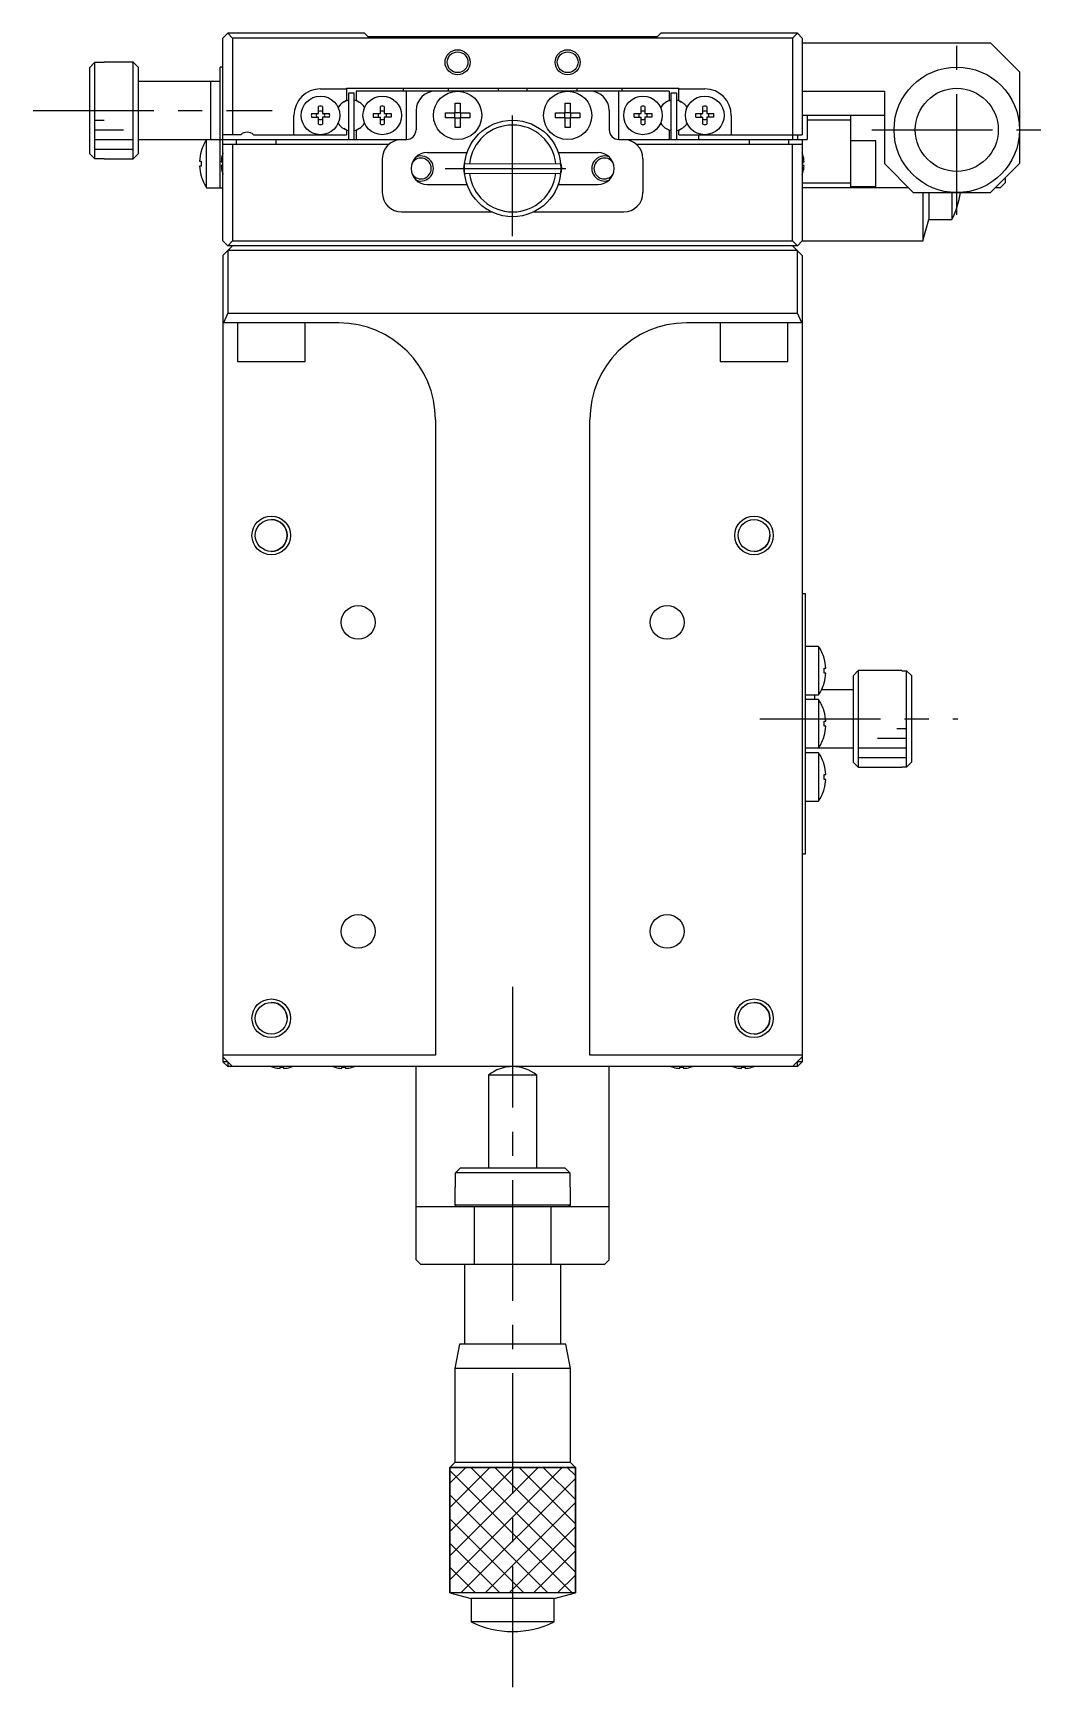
# Model space of a CAD drawing. Extents: x -406 to 351, y 22 to 590.
# Drawn here: x -113.8 to -9.3, y 417.7 to 590 of the extents above; entities that cross this region are included whole.
import ezdxf

# ---------------------------------------------------------------- set-up
doc = ezdxf.new("R2010")
doc.units = 0
doc.header["$LTSCALE"] = 10
doc.linetypes.add('CENTER', pattern=[2, 1.25, -0.25, 0.25, -0.25])
doc.linetypes.add('DASHED', pattern=[3.5, 2, -1.5])
doc.layers.get('0').update_dxf_attribs({"linetype": 'CONTINUOUS'})
doc.layers.add('CENTER', color=1, linetype='CENTER')

msp = doc.modelspace()

# ---------------------------------------------------------------- linework, layer by layer
at = {"color": 7, "linetype": 'CONTINUOUS'}
for p, q in [((-93.627214, 589.996032), (-94.127214, 589.496032)), ((-94.127214, 568.496032), (-94.127214, 589.496032)), ((-93.627214, 589.996032), (-93.127214, 589.496032)), ((-79.477214, 589.996032), (-93.627214, 589.996032)), ((-35.127214, 589.496032), (-93.127214, 589.496032)), ((-93.127214, 589.496032), (-93.127214, 579.496032)), ((-79.477214, 589.996032), (-79.127214, 589.646032)), ((-79.127214, 589.646032), (-49.127214, 589.646032)), ((-49.127214, 589.646032), (-48.777214, 589.996032)), ((-34.627214, 589.996032), (-48.777214, 589.996032)), ((-35.127214, 589.496032), (-34.627214, 589.996032)), ((-35.12721, 589.496032), (-35.12721, 578.996032)), ((-34.127214, 589.496032), (-34.627214, 589.996032)), ((-34.127214, 589.496032), (-34.127214, 579.496032)), ((-34.127214, 588.996032), (-14.627214, 588.996032)), ((-14.627214, 588.996032), (-11.627214, 585.996032)), ((-107.927214, 586.468168), (-107.427214, 586.970969)), ((-107.927214, 577.523896), (-107.927214, 586.468168)), ((-107.427214, 586.970969), (-107.427214, 577.021095)), ((-106.427214, 586.970969), (-107.427214, 586.970969)), ((-106.427214, 586.996032), (-106.427214, 586.970969)), ((-103.427214, 586.996032), (-106.427214, 586.996032)), ((-103.427214, 576.996032), (-103.427214, 586.996032)), ((-102.927214, 586.496032), (-103.427214, 586.996032)), ((-102.927214, 586.496032), (-102.927214, 577.496032)), ((-94.427214, 573.996032), (-94.427214, 586.496032)), ((-94.127214, 586.496032), (-94.427214, 586.496032)), ((-11.627214, 585.996032), (-11.627214, 576.496032)), ((-94.427214, 584.996032), (-102.927214, 584.996032)), ((-95.427214, 584.996032), (-95.427214, 578.996032)), ((-84.027214, 584.246032), (-81.327214, 584.246032)), ((-81.327214, 584.296032), (-46.927214, 584.296032)), ((-81.327214, 584.296032), (-81.327214, 583.040444)), ((-80.327214, 583.996032), (-80.327214, 583.040444)), ((-47.927214, 583.996032), (-80.327214, 583.996032)), ((-75.477214, 584.296032), (-75.477214, 583.996032)), ((-75.127214, 578.996032), (-75.127214, 583.996032)), ((-70.777214, 583.996032), (-70.777214, 584.296032)), ((-65.627214, 584.296032), (-65.627214, 583.996032)), ((-62.627214, 583.996032), (-62.627214, 584.296032)), ((-57.477214, 584.296032), (-57.477214, 583.996032)), ((-53.127214, 578.996032), (-53.127214, 583.996032)), ((-52.777214, 583.996032), (-52.777214, 584.296032)), ((-47.927214, 583.996032), (-47.927214, 583.040444)), ((-46.927214, 583.040444), (-46.927214, 584.296032)), ((-46.927214, 584.246032), (-44.227214, 584.246032)), ((-34.127214, 583.996032), (-25.627214, 583.996032)), ((-25.627214, 583.996032), (-25.627214, 576.496032)), ((-84.227214, 581.696032), (-84.227214, 582.424741)), ((-83.827214, 582.424741), (-83.827214, 581.696032)), ((-81.327214, 583.040444), (-81.620964, 582.870847)), ((-81.127214, 583.796032), (-81.127214, 578.996032)), ((-80.527214, 583.796032), (-81.127214, 583.796032)), ((-80.527214, 578.996032), (-80.527214, 583.796032)), ((-80.327214, 583.040444), (-80.033464, 582.870847)), ((-77.827214, 581.696032), (-77.827214, 582.424741)), ((-77.427214, 582.424741), (-77.427214, 581.696032)), ((-70.085535, 581.7577), (-70.079106, 582.756269)), ((-70.079106, 582.756269), (-69.559116, 582.752921)), ((-69.559116, 582.752921), (-69.565546, 581.754352)), ((-58.685535, 581.7577), (-58.679106, 582.756269)), ((-58.679106, 582.756269), (-58.159116, 582.752921)), ((-58.159116, 582.752921), (-58.165546, 581.754352)), ((-50.827214, 581.696032), (-50.827214, 582.424741)), ((-50.427214, 582.424741), (-50.427214, 581.696032)), ((-47.927214, 583.040444), (-48.220964, 582.870847)), ((-47.727214, 583.796032), (-47.727214, 578.996032)), ((-47.127214, 583.796032), (-47.727214, 583.796032)), ((-47.127214, 578.996032), (-47.127214, 583.796032)), ((-46.927214, 583.040444), (-46.633464, 582.870847)), ((-44.427214, 581.696032), (-44.427214, 582.424741)), ((-44.027214, 582.424741), (-44.027214, 581.696032)), ((-86.777214, 579.496032), (-86.777214, 581.496032)), ((-84.955923, 581.696032), (-84.227214, 581.696032)), ((-84.955923, 581.296032), (-84.227214, 581.296032)), ((-84.227214, 580.567323), (-84.227214, 581.296032)), ((-83.827214, 581.696032), (-83.098505, 581.696032)), ((-83.827214, 581.296032), (-83.827214, 580.567323)), ((-83.098505, 581.296032), (-83.827214, 581.296032)), ((-78.555923, 581.696032), (-77.827214, 581.696032)), ((-78.555923, 581.296032), (-77.827214, 581.296032)), ((-77.827214, 580.567323), (-77.827214, 581.296032)), ((-77.427214, 581.696032), (-76.698505, 581.696032)), ((-77.427214, 581.296032), (-77.427214, 580.567323)), ((-76.698505, 581.296032), (-77.427214, 581.296032)), ((-74.127214, 581.996032), (-74.127214, 579.996032)), ((-71.087452, 581.24414), (-71.084104, 581.76413)), ((-70.088883, 581.237711), (-71.087452, 581.244155)), ((-71.084104, 581.76413), (-70.085535, 581.7577)), ((-70.130257, 581.237978), (-70.126909, 581.757967)), ((-70.095312, 580.239142), (-70.088883, 581.237711)), ((-69.56916, 581.192989), (-70.089149, 581.196337)), ((-70.085268, 581.799074), (-69.565279, 581.795727)), ((-69.568893, 581.234363), (-69.575323, 580.235794)), ((-68.570325, 581.227934), (-69.568893, 581.234363)), ((-69.565546, 581.754352), (-68.566977, 581.747923)), ((-69.524171, 581.754086), (-69.527519, 581.234097)), ((-68.566977, 581.747923), (-68.570325, 581.227934)), ((-59.687452, 581.24414), (-59.684104, 581.76413)), ((-58.688883, 581.237711), (-59.687452, 581.244155)), ((-59.684104, 581.76413), (-58.685535, 581.7577)), ((-58.730257, 581.237978), (-58.726909, 581.757967)), ((-58.695312, 580.239142), (-58.688883, 581.237711)), ((-58.16916, 581.192989), (-58.689149, 581.196337)), ((-58.685268, 581.799074), (-58.165279, 581.795727)), ((-58.168893, 581.234363), (-58.175323, 580.235794)), ((-57.170325, 581.227934), (-58.168893, 581.234363)), ((-58.165546, 581.754352), (-57.166977, 581.747923)), ((-58.124171, 581.754086), (-58.127519, 581.234097)), ((-57.166977, 581.747923), (-57.170325, 581.227934)), ((-54.127214, 581.996032), (-54.127214, 579.996032)), ((-51.555923, 581.696032), (-50.827214, 581.696032)), ((-51.555923, 581.296032), (-50.827214, 581.296032)), ((-50.827214, 580.567323), (-50.827214, 581.296032)), ((-50.427214, 581.696032), (-49.698505, 581.696032)), ((-50.427214, 581.296032), (-50.427214, 580.567323)), ((-49.698505, 581.296032), (-50.427214, 581.296032)), ((-45.155923, 581.696032), (-44.427214, 581.696032)), ((-45.155923, 581.296032), (-44.427214, 581.296032)), ((-44.427214, 580.567323), (-44.427214, 581.296032)), ((-44.027214, 581.696032), (-43.298505, 581.696032)), ((-44.027214, 581.296032), (-44.027214, 580.567323)), ((-43.298505, 581.296032), (-44.027214, 581.296032)), ((-41.477214, 581.496032), (-41.477214, 579.496032)), ((-25.627214, 581.496031), (-34.127214, 581.496031)), ((-33.627214, 581.496032), (-33.627214, 578.996032)), ((-29.127214, 580.996032), (-33.627214, 580.996032)), ((-29.127214, 581.496032), (-29.127214, 573.996032)), ((-102.927214, 578.996032), (-75.127214, 578.996032)), ((-95.818872, 573.996032), (-95.818872, 578.996032)), ((-92.288652, 579.496032), (-94.127214, 579.496032)), ((-92.727214, 578.496032), (-92.727214, 578.996032)), ((-90.965776, 579.496032), (-81.327214, 579.496032)), ((-88.627214, 578.496032), (-88.627214, 578.996032)), ((-81.327214, 579.95162), (-81.620964, 580.121216)), ((-81.327214, 579.95162), (-81.327214, 579.496032)), ((-80.033464, 580.121216), (-80.327214, 579.95162)), ((-80.327214, 579.95162), (-80.327214, 578.996032)), ((-69.575323, 580.235794), (-70.095312, 580.239142)), ((-58.175323, 580.235794), (-58.695312, 580.239142)), ((-53.127214, 578.996032), (-33.627214, 578.996032)), ((-48.220964, 580.121216), (-47.927214, 579.95162)), ((-47.946981, 579.996032), (-48.004138, 579.996032)), ((-47.927214, 579.95162), (-47.927214, 578.996032)), ((-46.927214, 579.95162), (-46.633464, 580.121216)), ((-46.927214, 579.496032), (-46.927214, 579.95162)), ((-46.927214, 579.496032), (-34.127214, 579.496032)), ((-44.877215, 579.496032), (-44.877215, 578.996032)), ((-39.627214, 578.996032), (-39.627214, 578.496032)), ((-35.527214, 578.496032), (-35.527214, 578.996032)), ((-34.627208, 579.496032), (-34.627208, 578.996032)), ((-34.127214, 578.996032), (-34.127214, 568.496032)), ((-26.527214, 578.846032), (-29.127214, 578.846032)), ((-26.527214, 574.146032), (-26.527214, 578.846032)), ((-107.427214, 577.021095), (-107.927214, 577.523896)), ((-103.427214, 576.996032), (-102.927214, 577.496032)), ((-96.39665, 577.757965), (-96.389795, 577.754621)), ((-94.182946, 577.446032), (-94.182946, 577.424741)), ((-94.127214, 578.496032), (-76.95009, 578.496032)), ((-93.127214, 578.496032), (-93.127214, 568.496032)), ((-72.977214, 577.646032), (-68.847119, 577.646032)), ((-59.407309, 577.646032), (-55.277214, 577.646032)), ((-51.304338, 578.496032), (-34.127214, 578.496032)), ((-35.127214, 568.496032), (-35.127214, 578.496032)), ((-34.071482, 577.424741), (-34.071482, 577.446032)), ((-107.427214, 577.021095), (-106.427214, 577.021095)), ((-106.427214, 577.021095), (-106.427214, 576.996032)), ((-106.427214, 576.996032), (-103.427214, 576.996032)), ((-96.562167, 576.756032), (-96.389795, 576.756032)), ((-96.389795, 576.236032), (-96.562167, 576.236032)), ((-96.389795, 576.756032), (-96.389795, 576.236032)), ((-94.31469, 576.696032), (-94.182946, 576.696032)), ((-94.182946, 576.296032), (-94.31469, 576.296032)), ((-94.182946, 576.696032), (-94.182946, 576.296032)), ((-94.182946, 575.567323), (-94.182946, 575.546032)), ((-77.627214, 576.996032), (-77.627214, 573.496032)), ((-69.102585, 576.491696), (-59.152715, 576.500368)), ((-69.101714, 575.491696), (-59.151843, 575.500364)), ((-50.627214, 576.996032), (-50.627214, 573.496032)), ((-34.071482, 576.696032), (-33.939739, 576.696032)), ((-34.071482, 576.296032), (-34.071482, 576.696032)), ((-33.939739, 576.296032), (-34.071482, 576.296032)), ((-34.071482, 575.546032), (-34.071482, 575.567323)), ((-25.627214, 576.496032), (-22.627214, 573.496032)), ((-14.627214, 573.496032), (-11.627214, 576.496032)), ((-96.389795, 575.237442), (-96.39665, 575.234099)), ((-95.818872, 573.996032), (-94.127214, 573.996032)), ((-72.977214, 574.346032), (-68.847119, 574.346032)), ((-59.407309, 574.346032), (-55.277214, 574.346032)), ((-34.127214, 574.496032), (-29.127214, 574.496032)), ((-23.127214, 573.996032), (-34.127214, 573.996032)), ((-29.127214, 574.146032), (-26.527214, 574.146032)), ((-13.627214, 573.996032), (-14.127214, 573.996032)), ((-13.627214, 573.996032), (-13.127214, 574.496032)), ((-13.127214, 574.996032), (-13.127214, 574.496032)), ((-22.627214, 573.496032), (-14.627214, 573.496032)), ((-21.627207, 573.496032), (-21.627207, 568.496033)), ((-21.037719, 573.496032), (-21.037719, 570.696032)), ((-18.627208, 573.496032), (-18.627208, 570.696032)), ((-75.627214, 571.496032), (-66.306664, 571.496032)), ((-61.947765, 571.496032), (-52.627214, 571.496032)), ((-21.627207, 568.496033), (-21.037719, 570.696032)), ((-21.037719, 570.696032), (-18.627208, 570.696032)), ((-93.627214, 567.996032), (-94.127214, 568.496032)), ((-93.127214, 568.496032), (-93.627214, 567.996032)), ((-93.127214, 568.496032), (-35.127214, 568.496032)), ((-34.627214, 567.996032), (-35.127214, 568.496032)), ((-34.127214, 568.496032), (-34.627214, 567.996032)), ((-34.127214, 568.496033), (-21.627207, 568.496033)), ((-94.127214, 566.996032), (-93.127214, 567.996032)), ((-94.127214, 566.996032), (-94.127214, 483.496032)), ((-34.627214, 567.996032), (-93.627214, 567.996032)), ((-93.627214, 567.496032), (-93.627214, 560.996032)), ((-34.627214, 567.496032), (-93.627214, 567.496032)), ((-35.127214, 567.996032), (-34.127214, 566.996032)), ((-34.627214, 560.996032), (-34.627214, 567.496032)), ((-34.127214, 566.996032), (-34.127214, 483.496032)), ((-82.127214, 559.996032), (-94.127214, 559.996032)), ((-93.627214, 560.996032), (-94.08294, 559.996032)), ((-93.627214, 560.996032), (-34.627214, 560.996032)), ((-92.627214, 559.996032), (-92.627214, 555.996032)), ((-85.627214, 555.996032), (-85.627214, 559.996032)), ((-34.127214, 559.996032), (-46.127214, 559.996032)), ((-42.627214, 559.996032), (-42.627214, 555.996032)), ((-35.627214, 555.996032), (-35.627214, 559.996032)), ((-34.171488, 559.996032), (-34.627214, 560.996032)), ((-92.627214, 555.996032), (-85.627214, 555.996032)), ((-42.627214, 555.996032), (-35.627214, 555.996032)), ((-72.127214, 549.996032), (-72.127214, 484.195541)), ((-56.127214, 484.195541), (-56.127214, 549.996032)), ((-34.127214, 531.996032), (-33.827214, 531.996032)), ((-33.827214, 531.996032), (-33.827214, 504.996032)), ((-32.435557, 526.496032), (-33.827214, 526.496032)), ((-32.435557, 526.496032), (-32.435557, 521.496032)), ((-31.864633, 525.254621), (-31.857778, 525.257965)), ((-31.864633, 524.256032), (-31.692262, 524.256032)), ((-31.864633, 523.736032), (-31.864633, 524.256032)), ((-31.692262, 523.736032), (-31.864633, 523.736032)), ((-28.327214, 523.996032), (-28.827214, 523.496032)), ((-28.327214, 523.996032), (-28.327214, 513.996032)), ((-23.827214, 523.996032), (-28.327214, 523.996032)), ((-23.827214, 523.996032), (-23.827214, 523.980006)), ((-23.827214, 523.980006), (-23.327214, 523.980006)), ((-23.327214, 514.012057), (-23.327214, 523.980006)), ((-23.327214, 523.980006), (-22.827214, 523.478219)), ((-28.827214, 521.996032), (-32.146085, 521.996032)), ((-31.857778, 522.734099), (-31.864633, 522.737442)), ((-28.827214, 514.496032), (-28.827214, 523.496032)), ((-22.827214, 523.478219), (-22.827214, 514.513845)), ((-33.827214, 521.496032), (-32.435557, 521.496032)), ((-32.435557, 520.996032), (-33.827214, 520.996032)), ((-32.827214, 520.996032), (-32.827214, 521.496032)), ((-32.435557, 520.996032), (-32.435557, 515.996032)), ((-31.864633, 519.754621), (-31.857778, 519.757965)), ((-31.864633, 518.756032), (-31.692262, 518.756032)), ((-31.864633, 518.236032), (-31.864633, 518.756032)), ((-31.692262, 518.236032), (-31.864633, 518.236032)), ((-31.857778, 517.234099), (-31.864633, 517.237442)), ((-33.827214, 515.996032), (-28.827214, 515.996032)), ((-32.435557, 515.496032), (-33.827214, 515.496032)), ((-32.435557, 515.496032), (-32.435557, 510.496032)), ((-31.864633, 514.254621), (-31.857778, 514.257965)), ((-28.827214, 514.496032), (-28.327214, 513.996032)), ((-28.327214, 513.996032), (-23.827214, 513.996032)), ((-23.327214, 514.012057), (-23.827214, 514.012057)), ((-23.827214, 514.012057), (-23.827214, 513.996032)), ((-22.827214, 514.513845), (-23.327214, 514.012057)), ((-31.864633, 513.256032), (-31.692262, 513.256032)), ((-31.864633, 512.736032), (-31.864633, 513.256032)), ((-31.692262, 512.736032), (-31.864633, 512.736032)), ((-31.857778, 511.734099), (-31.864633, 511.737442)), ((-33.827214, 510.496032), (-32.435557, 510.496032)), ((-33.827214, 504.996032), (-34.127214, 504.996032)), ((-72.127214, 484.195541), (-94.127214, 484.195541)), ((-34.127214, 484.195541), (-56.127214, 484.195541)), ((-94.127214, 483.996032), (-93.127214, 482.996032)), ((-94.127214, 483.496032), (-93.627214, 482.996032)), ((-93.627214, 483.496032), (-94.127214, 483.496032)), ((-93.627214, 483.496032), (-93.627214, 482.996032)), ((-34.627214, 482.996032), (-93.627214, 482.996032)), ((-88.91583, 482.921888), (-88.913576, 482.92651)), ((-88.207214, 482.92651), (-87.847214, 482.92651)), ((-88.207214, 482.806173), (-88.207214, 482.92651)), ((-87.847214, 482.92651), (-87.847214, 482.806173)), ((-87.140853, 482.92651), (-87.138598, 482.921888)), ((-82.51583, 482.921888), (-82.513576, 482.92651)), ((-81.807214, 482.92651), (-81.447214, 482.92651)), ((-81.807214, 482.806173), (-81.807214, 482.92651)), ((-81.447214, 482.92651), (-81.447214, 482.806173)), ((-80.740853, 482.92651), (-80.738598, 482.921888)), ((-74.127214, 462.996032), (-74.127214, 482.996032)), ((-54.127212, 462.996032), (-54.127212, 482.996032)), ((-47.51583, 482.921888), (-47.513576, 482.92651)), ((-46.807214, 482.92651), (-46.447214, 482.92651)), ((-46.807214, 482.806173), (-46.807214, 482.92651)), ((-46.447214, 482.92651), (-46.447214, 482.806173)), ((-45.740853, 482.92651), (-45.738598, 482.921888)), ((-41.11583, 482.921888), (-41.113576, 482.92651)), ((-40.407214, 482.92651), (-40.047214, 482.92651)), ((-40.407214, 482.806173), (-40.407214, 482.92651)), ((-40.047214, 482.92651), (-40.047214, 482.806173)), ((-39.340853, 482.92651), (-39.338598, 482.921888)), ((-35.127214, 482.996032), (-34.127214, 483.996032)), ((-34.627214, 482.996032), (-34.627214, 483.496032)), ((-34.127214, 483.496032), (-34.627214, 483.496032)), ((-34.627214, 482.996032), (-34.127214, 483.496032)), ((-66.62721, 482.118523), (-66.62721, 472.496032)), ((-61.627218, 482.118523), (-66.62721, 482.118523)), ((-61.627218, 472.496032), (-61.627218, 482.118523)), ((-70.043294, 471.996032), (-69.535541, 472.496032)), ((-70.043294, 470.496032), (-70.043294, 471.996032)), ((-58.211134, 471.996032), (-70.043294, 471.996032)), ((-69.535541, 472.496032), (-58.718887, 472.496032)), ((-58.718887, 472.496032), (-58.211134, 471.996032)), ((-58.211134, 471.996032), (-58.211134, 470.496032)), ((-70.127214, 470.496032), (-70.043294, 470.496032)), ((-70.127214, 470.496032), (-70.127214, 468.696032)), ((-58.211134, 470.496032), (-58.127214, 470.496032)), ((-58.127214, 468.696032), (-58.127214, 470.496032)), ((-70.127214, 468.696032), (-58.127214, 468.696032)), ((-70.127214, 468.696032), (-69.927214, 468.496032)), ((-58.327214, 468.496032), (-58.127214, 468.696032)), ((-74.127214, 468.496032), (-54.127212, 468.496032)), ((-68.127214, 468.496032), (-68.127214, 462.496032)), ((-60.127214, 462.496032), (-60.127214, 468.496032)), ((-74.127214, 462.996032), (-73.627214, 462.496032)), ((-54.627214, 462.496032), (-73.627214, 462.496032)), ((-69.127214, 462.496032), (-69.127214, 454.246032)), ((-59.127214, 454.246032), (-59.127214, 462.496032)), ((-54.627214, 462.496032), (-54.127214, 462.996032)), ((-69.627211, 454.246032), (-70.12721, 451.746033)), ((-58.627217, 454.246032), (-69.627211, 454.246032)), ((-58.127218, 451.746033), (-58.627217, 454.246032)), ((-70.12721, 451.746033), (-70.12721, 441.996028)), ((-58.127218, 451.746033), (-70.12721, 451.746033)), ((-58.127218, 441.996028), (-58.127218, 451.746033)), ((-70.12721, 441.996028), (-70.627213, 441.496026)), ((-70.627213, 441.496026), (-70.627213, 428.496025)), ((-57.627215, 441.496026), (-70.627213, 441.496026)), ((-58.127218, 441.996028), (-70.12721, 441.996028)), ((-57.627215, 441.496026), (-58.127218, 441.996028)), ((-57.627215, 428.496025), (-57.627215, 441.496026)), ((-70.627213, 428.496025), (-68.427214, 427.906537)), ((-57.627215, 428.496025), (-70.627213, 428.496025)), ((-68.427214, 427.906537), (-68.427214, 425.496026)), ((-59.827214, 427.906537), (-68.427214, 427.906537)), ((-59.827214, 427.906537), (-57.627215, 428.496025)), ((-59.827214, 425.496026), (-59.827214, 427.906537)), ((-59.827214, 425.496026), (-68.427214, 425.496026))]:
    msp.add_line(p, q, dxfattribs=at)
at = {"color": 3, "linetype": 'CONTINUOUS'}
for p, q in [((-107.427214, 580.996032), (-106.427214, 580.996032)), ((-107.427214, 579.996032), (-104.427214, 579.996032)), ((-107.427214, 578.996032), (-103.427214, 578.996032)), ((-107.427214, 577.996032), (-103.427214, 577.996032)), ((-26.327214, 516.996032), (-23.327214, 516.996032)), ((-24.327214, 517.996032), (-23.327214, 517.996032)), ((-28.327214, 515.996032), (-23.327214, 515.996032)), ((-28.327214, 514.996032), (-23.327214, 514.996032)), ((-70.627213, 439.849544), (-68.980732, 441.496026)), ((-70.627213, 437.349544), (-66.480732, 441.496026)), ((-70.627213, 434.849544), (-63.980732, 441.496026)), ((-70.627213, 432.349544), (-61.480732, 441.496026)), ((-70.627213, 429.849544), (-58.980732, 441.496026)), ((-70.627213, 441.158399), (-57.964839, 428.496025)), ((-68.46484, 441.496026), (-57.627215, 430.658401)), ((-65.96484, 441.496026), (-57.627215, 433.158401)), ((-63.46484, 441.496026), (-57.627215, 435.658401)), ((-60.96484, 441.496026), (-57.627215, 438.158401)), ((-58.46484, 441.496026), (-57.627215, 440.658401)), ((-69.480733, 428.496025), (-57.627215, 440.349542)), ((-70.627213, 438.658399), (-60.464839, 428.496025)), ((-66.980733, 428.496025), (-57.627215, 437.849542)), ((-70.627213, 436.158399), (-62.964839, 428.496025)), ((-64.480733, 428.496025), (-57.627215, 435.349542)), ((-70.627213, 433.658399), (-65.464839, 428.496025)), ((-61.980733, 428.496025), (-57.627215, 432.849542)), ((-70.627213, 431.158399), (-67.964839, 428.496025)), ((-59.480733, 428.496025), (-57.627215, 430.349542)), ((-70.627213, 428.658399), (-70.464839, 428.496025))]:
    msp.add_line(p, q, dxfattribs=at)
at = {"color": 3, "linetype": 'DASHED'}
for p, q in [((-70.627213, 428.496025), (-70.627213, 441.496026)), ((-70.627213, 441.496026), (-57.627215, 441.496026)), ((-57.627215, 441.496026), (-57.627215, 428.496025)), ((-57.627215, 428.496025), (-70.627213, 428.496025))]:
    msp.add_line(p, q, dxfattribs=at)
at = {"color": 3, "linetype": 'CONTINUOUS'}
for centre, radius in [((-69.827214, 586.996032), 1.3), ((-58.427214, 586.996032), 1.3), ((-89.127214, 537.996032), 2), ((-39.127214, 537.996032), 2), ((-89.127214, 487.996032), 2), ((-39.127214, 487.996032), 2)]:
    msp.add_circle(centre, radius, dxfattribs=at)
at = {"color": 7, "linetype": 'CONTINUOUS'}
for centre, radius in [((-69.827214, 586.996032), 1.075), ((-58.427214, 586.996032), 1.075), ((-18.127214, 579.996032), 6.499999), ((-69.827214, 581.496032), 2.5), ((-58.427214, 581.496032), 2.5), ((-18.127214, 579.996032), 4.3), ((-84.027214, 581.496032), 2), ((-77.627214, 581.496032), 2), ((-50.627214, 581.496032), 2), ((-44.227214, 581.496032), 2), ((-64.127214, 575.996032), 5), ((-80.127214, 528.996032), 1.75), ((-48.127214, 528.996032), 1.75), ((-80.127214, 496.996032), 1.75), ((-48.127214, 496.996032), 1.75)]:
    msp.add_circle(centre, radius, dxfattribs=at)
at = {"color": 9, "linetype": 'CONTINUOUS'}
for centre in [(-89.127214, 537.996032), (-39.127214, 537.996032), (-89.127214, 487.996032), (-39.127214, 487.996032)]:
    msp.add_circle(centre, 1.65, dxfattribs=at)
at = {"color": 7, "linetype": 'CONTINUOUS'}
for centre, radius, start, end in [((-84.027214, 581.496032), 2.75, 90, 180), ((-72.127214, 581.996032), 2, 90, 180), ((-56.127214, 581.996032), 2, 0, 90), ((-44.227214, 581.496032), 2.75, 0, 90), ((-84.027214, 581.496032), 0.95, 77.846803, 102.153197), ((-80.712309, 581.381127), 1.75, 135, 148.118467), ((-80.827215, 581.496032), 1.5875, 100.893016, 149.566737), ((-80.827215, 581.496032), 1.5875, 59.999969, 79.10691), ((-80.827214, 581.496032), 1.5875, 45, 60), ((-80.827215, 581.496032), 1.5875, 30.433182, 45.000249), ((-80.942119, 581.381127), 1.75, 31.881533, 45), ((-77.627214, 581.496032), 0.95, 77.846803, 102.153197), ((-50.627214, 581.496032), 0.95, 77.846803, 102.153197), ((-47.312309, 581.381127), 1.75, 135, 148.118467), ((-47.427215, 581.496032), 1.5875, 100.893016, 149.566737), ((-47.427215, 581.496032), 1.5875, 59.999969, 79.10691), ((-47.427214, 581.496032), 1.5875, 45, 60), ((-47.427215, 581.496032), 1.5875, 30.433182, 45.000249), ((-47.542119, 581.381127), 1.75, 31.881533, 45), ((-44.227214, 581.496032), 0.95, 77.846803, 102.153197), ((-84.027214, 581.496032), 0.95, 167.846803, 192.153197), ((-84.027214, 581.496032), 0.435085, 152.633517, 207.366483), ((-84.027214, 581.496032), 0.435085, 62.633517, 117.366483), ((-84.027214, 581.496032), 0.435085, 242.633517, 297.366483), ((-84.027214, 581.496032), 0.95, 257.846803, 282.153197), ((-84.027214, 581.496032), 0.435085, 332.633517, 27.366483), ((-84.027214, 581.496032), 0.95, 347.846803, 12.153197), ((-80.712309, 581.610937), 1.75, 211.881533, 225), ((-80.827215, 581.496032), 1.5875, 210.433263, 224.999751), ((-80.827215, 581.496032), 1.5875, 315.000026, 329.566818), ((-80.942119, 581.610937), 1.75, 315, 328.118467), ((-77.627214, 581.496032), 0.95, 167.846803, 192.153197), ((-77.627214, 581.496032), 0.435085, 152.633517, 207.366483), ((-77.627214, 581.496032), 0.435085, 62.633517, 117.366483), ((-77.627214, 581.496032), 0.435085, 242.633517, 297.366483), ((-77.627214, 581.496032), 0.95, 257.846803, 282.153197), ((-77.627214, 581.496032), 0.435085, 332.633517, 27.366483), ((-77.627214, 581.496032), 0.95, 347.846803, 12.153197), ((-64.127214, 575.996032), 4.5, 6.429311, 173.67057), ((-50.627214, 581.496032), 0.95, 167.846803, 192.153197), ((-50.627214, 581.496032), 0.435085, 152.633517, 207.366483), ((-50.627214, 581.496032), 0.435085, 62.633517, 117.366483), ((-50.627214, 581.496032), 0.435085, 242.633517, 297.366483), ((-50.627214, 581.496032), 0.95, 257.846803, 282.153197), ((-50.627214, 581.496032), 0.435085, 332.633517, 27.366483), ((-50.627214, 581.496032), 0.95, 347.846803, 12.153197), ((-47.312309, 581.610937), 1.75, 211.881533, 225), ((-47.427215, 581.496032), 1.5875, 210.433263, 224.999751), ((-47.427215, 581.496032), 1.5875, 315.000026, 329.566818), ((-47.542119, 581.610937), 1.75, 315, 328.118467), ((-44.227214, 581.496032), 0.95, 167.846803, 192.153197), ((-44.227214, 581.496032), 0.435085, 152.633517, 207.366483), ((-44.227214, 581.496032), 0.435085, 62.633517, 117.366483), ((-44.227214, 581.496032), 0.435085, 242.633517, 297.366483), ((-44.227214, 581.496032), 0.95, 257.846803, 282.153197), ((-44.227214, 581.496032), 0.435085, 332.633517, 27.366483), ((-44.227214, 581.496032), 0.95, 347.846803, 12.153197), ((-92.077214, 576.496032), 4.5, 146.251011, 163.714157), ((-91.627214, 578.746032), 1, 48.590378, 131.409622), ((-80.827215, 581.496032), 1.5875, 225.000026, 259.106984), ((-80.827215, 581.496032), 1.5875, 280.89309, 300), ((-80.827214, 581.496032), 1.5875, 300, 315), ((-75.627214, 576.996032), 2, 90, 180), ((-75.127214, 579.996032), 1, 270, 0), ((-53.127214, 579.996032), 1, 180, 270), ((-52.627214, 576.996032), 2, 0, 90), ((-47.427215, 581.496032), 1.5875, 225.000026, 259.106984), ((-47.427215, 581.496032), 1.5875, 280.89309, 300), ((-47.427214, 581.496032), 1.5875, 300, 315), ((-92.077214, 576.496032), 4.492483, 163.73057, 176.682184), ((-91.127214, 576.496032), 3.193744, 163.094742, 176.40965), ((-91.127214, 576.496032), 3.2, 159.635865, 162.729995), ((-72.977214, 575.996032), 1.65, 90, 270), ((-73.627214, 575.996032), 1.075, 215.387235, 144.972134), ((-54.627214, 575.996032), 1.075, 35.027866, 324.612765), ((-55.277214, 575.996032), 1.65, 270, 90), ((-37.127214, 576.496032), 3.2, 17.270005, 20.364135), ((-37.127214, 576.496032), 3.193744, 3.59035, 16.905258), ((-92.077214, 576.496032), 4.492483, 183.317816, 196.26943), ((-91.127214, 576.496032), 3.193744, 183.59035, 196.905258), ((-91.127214, 576.496032), 3.2, 197.270005, 200.364135), ((-64.127214, 575.996032), 4.5, 186.429311, 353.67057), ((-37.127214, 576.496032), 3.2, 339.635865, 342.729995), ((-37.127214, 576.496032), 3.193744, 343.094742, 356.40965), ((-92.077214, 576.496032), 4.5, 196.285843, 213.748989), ((-75.627214, 573.496032), 2, 180, 270), ((-52.627214, 573.496032), 2, 270, 0), ((-27.372209, 574.996032), 9.745001, 333.816209, 351.213675), ((-82.127214, 549.996032), 10, 0, 90), ((-46.127214, 549.996032), 10, 90, 180), ((-89.127214, 537.996032), 1.65, 270, 90), ((-39.127214, 537.996032), 1.65, 270, 0), ((-36.177214, 523.996032), 4.5, 16.285843, 33.748989), ((-36.177214, 523.996032), 4.492483, 3.317816, 16.26943), ((-36.177214, 523.996032), 4.492483, 343.73057, 356.682184), ((-36.177214, 523.996032), 4.5, 326.251011, 343.714157), ((-36.177214, 518.496032), 4.5, 16.285843, 33.748989), ((-36.177214, 518.496032), 4.492483, 3.317816, 16.26943), ((-36.177214, 518.496032), 4.5, 326.251011, 343.714157), ((-36.177214, 518.496032), 4.492483, 343.73057, 356.682184), ((-36.177214, 512.996032), 4.5, 16.285843, 33.748989), ((-36.177214, 512.996032), 4.492483, 3.317816, 16.26943), ((-36.177214, 512.996032), 4.5, 326.251011, 343.714157), ((-36.177214, 512.996032), 4.492483, 343.73057, 356.682184), ((-89.127214, 487.996032), 1.65, 0, 90), ((-39.127214, 487.996032), 1.65, 270, 90), ((-88.027214, 485.996032), 3.2, 249.635865, 253.877467), ((-88.027214, 485.996032), 3.194933, 253.893288, 266.770291), ((-88.027214, 485.996032), 3.194933, 273.229709, 286.106712), ((-88.027214, 485.996032), 3.2, 286.122533, 290.364135), ((-81.627214, 485.996032), 3.2, 249.635865, 253.877467), ((-81.627214, 485.996032), 3.194933, 253.893288, 266.770291), ((-81.627214, 485.996032), 3.194933, 273.229709, 286.106712), ((-81.627214, 485.996032), 3.2, 286.122533, 290.364135), ((-64.127211, 478.996027), 3.999997, 51.317827, 128.682205), ((-46.627214, 485.996032), 3.2, 249.635865, 253.877467), ((-46.627214, 485.996032), 3.194933, 253.893288, 266.770291), ((-46.627214, 485.996032), 3.194933, 273.229709, 286.106712), ((-46.627214, 485.996032), 3.2, 286.122533, 290.364135), ((-40.227214, 485.996032), 3.2, 249.635865, 253.877467), ((-40.227214, 485.996032), 3.194933, 253.893288, 266.770291), ((-40.227214, 485.996032), 3.194933, 273.229709, 286.106712), ((-40.227214, 485.996032), 3.2, 286.122533, 290.364135), ((-64.127212, 434.241026), 9.745001, 243.816202, 296.183785)]:
    msp.add_arc(centre, radius, start, end, dxfattribs=at)
at = {"color": 9, "linetype": 'CONTINUOUS'}
for centre, start, end in [((-73.627214, 575.996032), 248.84165, 111.15835), ((-54.627214, 575.996032), 68.84165, 291.15835), ((-67.927214, 575.996032), 154.016746, 206.133098), ((-60.327214, 575.996032), 333.8669, 26.1331)]:
    msp.add_arc(centre, 1.3, start, end, dxfattribs=at)
at = {"layer": 'CENTER', "color": 1, "linetype": 'CENTER'}
for p, q in [((-18.127214, 571.196033), (-18.127214, 588.796031)), ((-64.127214, 568.996032), (-64.127214, 582.996032)), ((-113.777214, 581.996032), (-89.027214, 581.996032)), ((-26.927213, 579.996032), (-9.327215, 579.996032)), ((-71.127214, 575.996032), (-57.127214, 575.996032)), ((-38.527214, 518.996032), (-18.027214, 518.996032)), ((-64.127214, 491.246028), (-64.127214, 417.746028))]:
    msp.add_line(p, q, dxfattribs=at)

doc.saveas('drawing.dxf')
